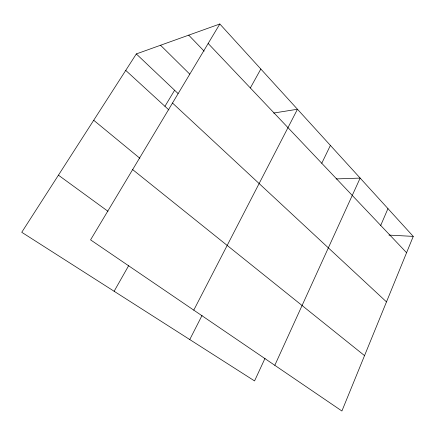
<?xml version="1.0" encoding="UTF-8"?>
<svg xmlns="http://www.w3.org/2000/svg" width="435" height="435" viewBox="0 0 435 435"><rect width="100%" height="100%" fill="white"/><g stroke="black" fill="none" stroke-linecap="round" stroke-linejoin="round"><path stroke-width="0.65" d="M413.25 236.39L341.905 411.004L90.567 239.87L219.827 23.996L413.25 236.39L388.955 235.096M380.717 225.433L387.955 208.615M274.806 365.318L360.153 178.089L336.135 178.921M265.002 358.38L254.557 380.929L21.75 232.279L136.313 53.94L219.827 23.996M321.759 163.266L330.399 145.41M189.758 339.556L202.052 315.44M193.771 310.144L297.469 109.25L273.658 113.051M250.342 87.962L260.831 69.024M114.128 291.265L128.782 265.448M164.936 106.309L174.609 90.257M58.431 175.174L107.967 211.29M132.648 169.59L364.535 355.612M93.704 120.261L139.874 158.275M125.737 70.399L168.894 109.941M172.494 103.041L386.492 301.885M136.313 53.94L178.045 93.514M160.542 45.251L189.742 74.113M188.719 35.148L204.14 51.161M208.158 43.478L406.584 252.708"/></g></svg>
